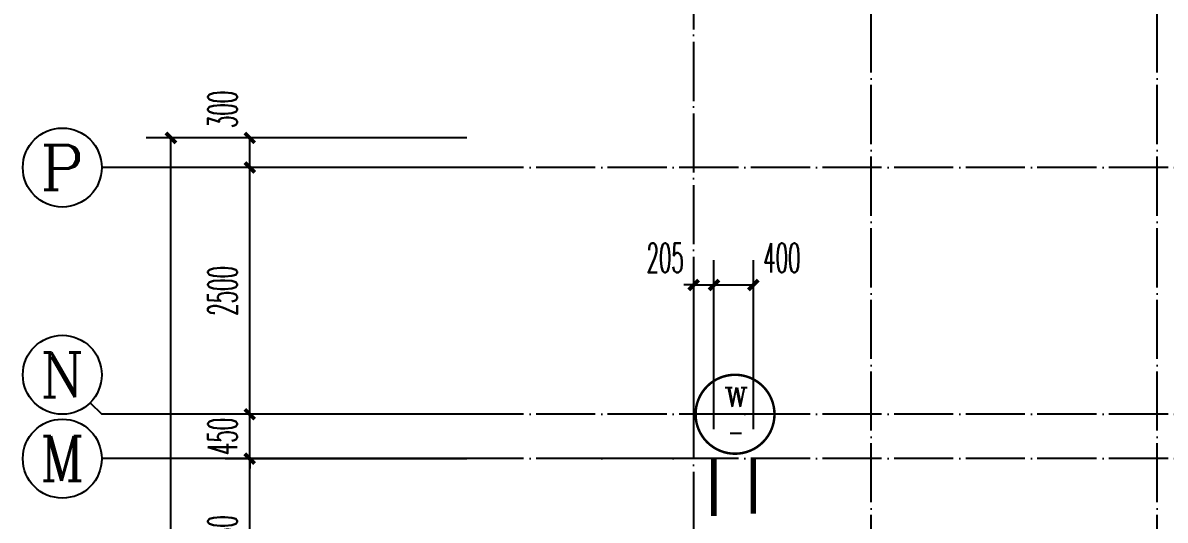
# Model space of a CAD drawing. Extents: x 27938 to 1507990, y 110129 to 923079.
# Drawn here: x 821117 to 832696, y 684584 to 689623 of the extents above; entities that cross this region are included whole.
import ezdxf
from ezdxf.enums import TextEntityAlignment as Align

# ---------------------------------------------------------------- set-up
doc = ezdxf.new("R2010")
doc.units = 0
doc.header["$LTSCALE"] = 1000
doc.header["$MEASUREMENT"] = 0
doc.linetypes.add('DOTE', pattern=[2.42, 2, -0.2, 0.02, -0.2])
for name, color, linetype in [('AXIS', 3, 'Continuous'), ('AXIS_TEXT', 7, 'Continuous'), ('DIM_污水', 2, 'Continuous'), ('DOTE', 1, 'Continuous'), ('PIPE-污水', 2, 'W'), ('TWT_DIM', 3, 'Continuous')]:
    doc.layers.add(name, color=color, linetype=linetype)
doc.styles.add('_TCH_AXIS', font='COMPLEX', dxfattribs={"bigfont": 'GBCBIG'})
doc.styles.add('_TCH_DIM_T3', font='SIMPLEX.shx', dxfattribs={"width": 0.494118, "bigfont": 'GBCBIG.shx'})
doc.styles.add('_TWT_CIRCLE', font='COMPLEX', dxfattribs={"width": 1.1, "height": 3.5, "bigfont": 'HZTXT'})
doc.styles.add('COMPLEX', font='COMPLEX')
doc.styles.get("Standard").update_dxf_attribs({"font": 'gbenor.shx', "bigfont": 'gbcbig.shx'})
doc.linetypes.add('W', pattern='A,3,-0.2,["W",Standard,S=0.25,R=0,X=-0.1,Y=-0.115],-0.2', length=3.4)
doc.dimstyles.new('_TCH_ARCH&&100', dxfattribs={"dimtxt": 297.5, "dimasz": 100, "dimexe": 250, "dimexo": 300, "dimgap": 126.25, "dimtad": 1, "dimdec": 0, "dimzin": 0, "dimdsep": 46, "dimtxsty": '_TCH_DIM_T3', "dimblk": 'ARCHTICK', "dimcen": 0.09, "dimclrt": 4, "dimazin": 2, "dimtfac": 1, "dimtdec": 0, "dimtix": 1, "dimtmove": 2, "dimatfit": 3, "dimfxl": 100, "dimtolj": 1, "dimtzin": 0, "dimarcsym": 0})
doc.dimstyles.new('_TWT_ARCH&&100', dxfattribs={"dimtxt": 297.5, "dimasz": 100, "dimexe": 250, "dimexo": 300, "dimgap": 126.25, "dimtad": 1, "dimdec": 0, "dimzin": 0, "dimdsep": 46, "dimtxsty": '_TCH_DIM_T3', "dimblk": 'ARCHTICK', "dimcen": 0.09, "dimclrt": 7, "dimazin": 2, "dimtfac": 1, "dimtdec": 0, "dimtix": 1, "dimtmove": 2, "dimatfit": 3, "dimfxl": 1, "dimtolj": 1, "dimtzin": 0, "dimarcsym": 0})

# ---------------------------------------------------------------- blocks, each defined once
blk = doc.blocks.new('_ArchTick')
at = {"color": 0, "linetype": 'ByBlock', "const_width": 0.4}
blk.add_lwpolyline([(-0.5, -0.5), (0.5, 0.5)], dxfattribs=at)
blk = doc.blocks.new('*D655')
at = {"layer": 'Defpoints', "color": 0}
for p in [(828522, 686967), (828122, 685207), (828522, 685207)]:
    blk.add_point(p, dxfattribs=at)
at = {"layer": 'TWT_DIM', "color": 0, "lineweight": -2}
for p, q in [((828122, 685507), (828122, 687217)), ((828522, 685507), (828522, 687217)), ((828122, 686967), (828522, 686967))]:
    blk.add_line(p, q, dxfattribs=at)
at = {"layer": 'TWT_DIM', "color": 0, "lineweight": -2, "xscale": 100, "yscale": 100, "zscale": 100, "rotation": 180}
blk.add_blockref('_ArchTick', (828122, 686967), dxfattribs=at)
at = {"layer": 'TWT_DIM', "color": 0, "lineweight": -2, "xscale": 100, "yscale": 100, "zscale": 100}
blk.add_blockref('_ArchTick', (828522, 686967), dxfattribs=at)
at = {"layer": 'TWT_DIM', "color": 7, "insert": (828811, 687242), "char_height": 297.5, "attachment_point": 5, "style": '_TCH_DIM_T3'}
blk.add_mtext('\\A1;400', dxfattribs=at)
blk = doc.blocks.new('*D656')
at = {"layer": 'Defpoints', "color": 0}
for p in [(828122, 686967), (827917, 685207), (828122, 685207)]:
    blk.add_point(p, dxfattribs=at)
at = {"layer": 'TWT_DIM', "color": 0, "lineweight": -2}
for p, q in [((827917, 685507), (827917, 687217)), ((828122, 685507), (828122, 687217)), ((827917, 686967), (827817, 686967)), ((827917, 686967), (828122, 686967)), ((828122, 686967), (828222, 686967))]:
    blk.add_line(p, q, dxfattribs=at)
at = {"layer": 'TWT_DIM', "color": 0, "lineweight": -2, "xscale": 100, "yscale": 100, "zscale": 100}
blk.add_blockref('_ArchTick', (827917, 686967), dxfattribs=at)
at = {"layer": 'TWT_DIM', "color": 0, "lineweight": -2, "xscale": 100, "yscale": 100, "zscale": 100, "rotation": 180}
blk.add_blockref('_ArchTick', (828122, 686967), dxfattribs=at)
at = {"layer": 'TWT_DIM', "color": 7, "insert": (827628, 687242), "char_height": 297.5, "attachment_point": 5, "style": '_TCH_DIM_T3'}
blk.add_mtext('\\A1;205', dxfattribs=at)
blk = doc.blocks.new('*D848')
at = {"layer": 'AXIS', "color": 0, "lineweight": -2}
for p, q in [((825617, 685207), (823167, 685207)), ((823417, 683557), (823417, 685207)), ((825617, 683557), (823167, 683557))]:
    blk.add_line(p, q, dxfattribs=at)
at = {"layer": 'Defpoints', "color": 0}
for p in [(823417, 685207), (825917, 685207), (825917, 683557)]:
    blk.add_point(p, dxfattribs=at)
at = {"layer": 'AXIS', "color": 0, "lineweight": -2, "xscale": 100, "yscale": 100, "zscale": 100}
for p, rotation in [((823417, 685207), 90), ((823417, 683557), 270)]:
    blk.add_blockref('_ArchTick', p, dxfattribs=dict(at, rotation=rotation))
at = {"layer": 'AXIS', "color": 4, "insert": (823142, 684382), "char_height": 297.5, "attachment_point": 5, "rotation": 90, "style": '_TCH_DIM_T3'}
blk.add_mtext('\\A1;1650', dxfattribs=at)
blk = doc.blocks.new('*D849')
at = {"layer": 'AXIS', "color": 0, "lineweight": -2}
for p, q in [((823417, 685657), (823417, 685757)), ((825617, 685657), (823167, 685657)), ((823417, 685207), (823417, 685657)), ((825617, 685207), (823167, 685207)), ((823417, 685207), (823417, 685107))]:
    blk.add_line(p, q, dxfattribs=at)
at = {"layer": 'Defpoints', "color": 0}
for p in [(823417, 685657), (825917, 685657), (825917, 685207)]:
    blk.add_point(p, dxfattribs=at)
at = {"layer": 'AXIS', "color": 0, "lineweight": -2, "xscale": 100, "yscale": 100, "zscale": 100}
for p, rotation in [((823417, 685657), 270), ((823417, 685207), 90)]:
    blk.add_blockref('_ArchTick', p, dxfattribs=dict(at, rotation=rotation))
at = {"layer": 'AXIS', "color": 4, "insert": (823142, 685432), "char_height": 297.5, "attachment_point": 5, "rotation": 90, "style": '_TCH_DIM_T3'}
blk.add_mtext('\\A1;450', dxfattribs=at)
blk = doc.blocks.new('*D850')
at = {"layer": 'AXIS', "color": 0, "lineweight": -2}
for p, q in [((825617, 688157), (823167, 688157)), ((823417, 685657), (823417, 688157)), ((825617, 685657), (823167, 685657))]:
    blk.add_line(p, q, dxfattribs=at)
at = {"layer": 'Defpoints', "color": 0}
for p in [(823417, 688157), (825917, 688157), (825917, 685657)]:
    blk.add_point(p, dxfattribs=at)
at = {"layer": 'AXIS', "color": 0, "lineweight": -2, "xscale": 100, "yscale": 100, "zscale": 100}
for p, rotation in [((823417, 688157), 90), ((823417, 685657), 270)]:
    blk.add_blockref('_ArchTick', p, dxfattribs=dict(at, rotation=rotation))
at = {"layer": 'AXIS', "color": 4, "insert": (823142, 686907), "char_height": 297.5, "attachment_point": 5, "rotation": 90, "style": '_TCH_DIM_T3'}
blk.add_mtext('\\A1;2500', dxfattribs=at)
blk = doc.blocks.new('*D851')
at = {"layer": 'AXIS', "color": 0, "lineweight": -2}
for p, q in [((825617, 688457), (823167, 688457)), ((823417, 688157), (823417, 688457)), ((825617, 688157), (823167, 688157))]:
    blk.add_line(p, q, dxfattribs=at)
at = {"layer": 'Defpoints', "color": 0}
for p in [(823417, 688457), (825917, 688457), (825917, 688157)]:
    blk.add_point(p, dxfattribs=at)
at = {"layer": 'AXIS', "color": 0, "lineweight": -2, "xscale": 100, "yscale": 100, "zscale": 100}
for p, rotation in [((823417, 688457), 90), ((823417, 688157), 270)]:
    blk.add_blockref('_ArchTick', p, dxfattribs=dict(at, rotation=rotation))
at = {"layer": 'AXIS', "color": 4, "insert": (823142, 688746), "char_height": 297.5, "attachment_point": 5, "rotation": 90, "style": '_TCH_DIM_T3'}
blk.add_mtext('\\A1;300', dxfattribs=at)
blk = doc.blocks.new('*D852')
at = {"layer": 'AXIS', "color": 0, "lineweight": -2}
for p, q in [((825617, 688457), (822367, 688457)), ((822617, 672407), (822617, 688457)), ((825617, 672407), (822367, 672407))]:
    blk.add_line(p, q, dxfattribs=at)
at = {"layer": 'Defpoints', "color": 0}
for p in [(822617, 688457), (825917, 688457), (825917, 672407)]:
    blk.add_point(p, dxfattribs=at)
at = {"layer": 'AXIS', "color": 0, "lineweight": -2, "xscale": 100, "yscale": 100, "zscale": 100}
for p, rotation in [((822617, 688457), 90), ((822617, 672407), 270)]:
    blk.add_blockref('_ArchTick', p, dxfattribs=dict(at, rotation=rotation))
at = {"layer": 'AXIS', "color": 4, "insert": (822342, 680432), "char_height": 297.5, "attachment_point": 5, "rotation": 90, "style": '_TCH_DIM_T3'}
blk.add_mtext('\\A1;16050', dxfattribs=at)
blk = doc.blocks.new('_AXISO')
blk.add_circle((0, 0), 0.5)
at = {"layer": 'AXIS_TEXT', "style": 'COMPLEX', "width": 1.041667}
blk.add_attdef('A', text='', height=0.56, dxfattribs=at).set_placement((-0.25, -0.28), (0.25, -0.28), align=Align.FIT)

msp = doc.modelspace()

# ---------------------------------------------------------------- linework, layer by layer
msp.add_lwpolyline([(827916.6, 686702), (827916.6, 685207.2), (826619.1, 685207.2)])
at = {"layer": 'AXIS', "color": 8}
for p, q in [((825916.6, 688157.2), (821916.6, 688157.2)), ((821799.4, 685774.3), (821916.6, 685657.2)), ((825916.6, 685657.2), (821916.6, 685657.2)), ((825916.6, 685207.2), (821916.6, 685207.2))]:
    msp.add_line(p, q, dxfattribs=at)
at = {"layer": 'DIM_污水'}
msp.add_line((828736.2, 685657.2), (827936.2, 685657.2), dxfattribs=at)
at = {"layer": 'DIM_污水', "const_width": 25}
msp.add_lwpolyline([(828736.2, 685657.2, 1), (827936.2, 685657.2, 1)], format="xyb", close=True, dxfattribs=at)
at = {"layer": 'DOTE', "color": 169, "linetype": 'DOTE', "ltscale": 0.3}
for p, q in [((827916.6, 690157.2), (827916.6, 666975.2)), ((829716.6, 678957.2), (829716.6, 690157.2)), ((832616.6, 678957.2), (832616.6, 690157.2)), ((879916.6, 688157.2), (825916.6, 688157.2)), ((879916.6, 685657.2), (825916.6, 685657.2)), ((879916.6, 685207.2), (825916.6, 685207.2))]:
    msp.add_line(p, q, dxfattribs=at)
at = {"layer": 'PIPE-污水', "ltscale": 0.5, "const_width": 55}
for points in [[(828121.7, 684625.1), (828121.7, 685207.2)], [(828521.7, 684649.1), (828521.7, 685207.2)]]:
    msp.add_lwpolyline(points, dxfattribs=at)

# ---------------------------------------------------------------- block references
at = {"layer": 'AXIS', "color": 8}
ref = msp.add_blockref('_AXISO', (821516.6, 688157.2), dxfattribs=dict(at, xscale=800, yscale=800, zscale=800))
ref.add_attrib('A', 'P', dxfattribs={"layer": 'AXIS_TEXT', "color": 8, "ltscale": 0.5, "height": 452.5, "style": '_TCH_AXIS', "width": 1.235294}).set_placement((821290.3, 687930.9), (821742.9, 687930.9), align=Align.FIT)
ref = msp.add_blockref('_AXISO', (821516.6, 686057.2), dxfattribs=dict(at, xscale=800, yscale=800, zscale=800))
ref.add_attrib('A', 'N', dxfattribs={"layer": 'AXIS_TEXT', "color": 8, "ltscale": 0.5, "height": 452.5, "style": '_TCH_AXIS', "width": 1.105263}).set_placement((821290.3, 685830.9), (821742.9, 685830.9), align=Align.FIT)
ref = msp.add_blockref('_AXISO', (821516.6, 685207.2), dxfattribs=dict(at, xscale=800, yscale=800, zscale=800))
ref.add_attrib('A', 'M', dxfattribs={"layer": 'AXIS_TEXT', "color": 8, "ltscale": 0.5, "height": 452.5, "style": '_TCH_AXIS'}).set_placement((821290.3, 684980.9), (821742.9, 684980.9), align=Align.FIT)

# ---------------------------------------------------------------- texts
at = {"layer": 'DIM_污水', "color": 7, "style": '_TWT_CIRCLE'}
for s, height, width, p, p2 in [('W', 193.3, 1.1, (828224.8, 685733.5), (828469.8, 685733.5)), ('-', 207, 0.855556, (828260.3, 685375.9), (828427.2, 685375.9))]:
    msp.add_text(s, height=height, dxfattribs=dict(at, width=width)).set_placement(p, p2, align=Align.FIT)

# ---------------------------------------------------------------- dimensions: what is measured, and where the dimension line sits
at = {"layer": 'AXIS', "color": 8}
dim = msp.add_linear_dim(base=(823416.6, 688457.2), p1=(825916.6, 688157.2), p2=(825916.6, 688457.2), angle=90, dimstyle='_TCH_ARCH&&100', dxfattribs=at)
dim.commit()
dim.dimension.update_dxf_attribs({"geometry": '*D851', "text_midpoint": (823141.6, 688746.2), "dimtype": 129})
for p1, p2, distance, picture, middle in [((825916.6, 672407.2), (825916.6, 688457.2), 3300, '*D852', (822341.6, 680432.2)), ((825916.6, 685657.2), (825916.6, 688157.2), 2500, '*D850', (823141.6, 686907.2)), ((825916.6, 685207.2), (825916.6, 685657.2), 2500, '*D849', (823141.6, 685432.2)), ((825916.6, 683557.2), (825916.6, 685207.2), 2500, '*D848', (823141.6, 684382.2))]:
    dim = msp.add_aligned_dim(p1=p1, p2=p2, distance=distance, dimstyle='_TCH_ARCH&&100', dxfattribs=at)
    dim.commit()
    dim.dimension.update_dxf_attribs({"geometry": picture, "text_midpoint": middle})
at = {"layer": 'TWT_DIM'}
for base, p1, p2, picture, middle in [((828121.7, 686966.6), (827916.6, 685207.2), (828121.7, 685207.2), '*D656', (827627.6, 687241.6)), ((828521.7, 686966.6), (828121.7, 685207.2), (828521.7, 685207.2), '*D655', (828810.7, 687241.6))]:
    dim = msp.add_linear_dim(base=base, p1=p1, p2=p2, angle=0, dimstyle='_TWT_ARCH&&100', dxfattribs=at)
    dim.commit()
    dim.dimension.update_dxf_attribs({"geometry": picture, "text_midpoint": middle, "dimtype": 129})

doc.saveas('drawing.dxf')
